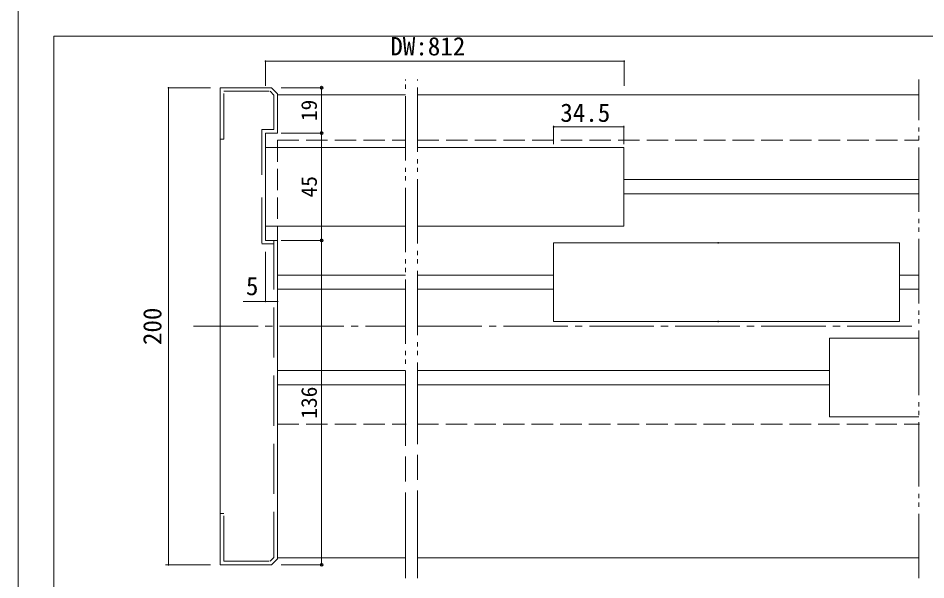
# Model space of a CAD drawing. Units: millimetres on the paper, enlarged 10 times, with parts at other scales. Extents: x -2000 to 2000, y -1385 to 1385.
# Drawn here: x -2000 to -733, y -877 to -92 of the extents above; entities that cross this region are included whole.
import ezdxf
from ezdxf.enums import TextEntityAlignment as Align

# ---------------------------------------------------------------- set-up
doc = ezdxf.new("R2010")
doc.units = ezdxf.units.MM
doc.header["$LTSCALE"] = 10
doc.header["$PDMODE"] = 32
doc.header["$PDSIZE"] = 4
for name, pattern in [('CHAIN', [18.5, 12, -1.5, 3.5, -1.5]), ('CHAIN2', [12, 9, -1, 1, -1]), ('DASHED3', [4, 3, -1]), ('DOUBLE_CHAIN2', [12.8, 9, -1, 0.6, -0.6, 0.6, -1]), ('USER2', [9.525, 6.35, -3.175])]:
    doc.linetypes.add(name, pattern=pattern)
doc.layers.add('1-1_0', color=7, linetype='Continuous', lineweight=20)
doc.layers.add('2-0_18', color=7, linetype='Continuous', lineweight=18)
doc.styles.add('ＭＳ ゴシック', font='')
doc.styles.get('ＭＳ ゴシック').set_extended_font_data('MS Gothic')

msp = doc.modelspace()

# ---------------------------------------------------------------- linework, layer by layer
at = {"layer": '1-1_0'}
for p in [(380, -117.5), (380, -117.5), (-1950, -1017.5)]:
    msp.add_line(p, (-1950, -117.5), dxfattribs=at)
msp.add_lwpolyline([(-2000, -1385), (2000, -1385), (2000, 1385), (-2000, 1385)], close=True, dxfattribs=at)
at = {"layer": '2-0_18', "color": 4, "lineweight": 9}
for p, q in [((-1154.05, -186.87), (-1154.05, -152.61)), ((-1632.91, -189.72), (-1576.33, -189.72)), ((-1576.33, -189.72), (-1576.33, -253.06)), ((-1632.91, -253.06), (-1576.33, -253.06)), ((-1576.33, -253.06), (-1576.33, -403.06)), ((-1252.36, -242.86), (-1252.36, -268.46)), ((-1252.36, -244.35), (-1154.35, -244.35)), ((-1154.57, -242.86), (-1154.57, -268.46)), ((-1632.91, -403.06), (-1576.33, -403.06)), ((-1576.33, -403.06), (-1576.33, -856.39)), ((-1654.57, -488.24), (-1654.57, -418.82)), ((-1654.57, -488.24), (-1686, -488.24)), ((-1637.91, -488.24), (-1654.57, -488.24)), ((-1731.24, -856.39), (-1794.31, -856.39)), ((-1576.33, -856.39), (-1632.91, -856.39))]:
    msp.add_line(p, q, dxfattribs=at)
at = {"layer": '2-0_18', "lineweight": 20}
for p, q in [((-1717.91, -189.72), (-1717.91, -856.39)), ((-1717.91, -189.72), (-1717.91, -194.72)), ((-1642.91, -200.13), (-1648.31, -194.72)), ((-1637.91, -199.72), (-1459.19, -199.72)), ((-1442.52, -199.72), (-742.6, -199.72)), ((-1654.57, -369.72), (-1654.57, -253.06)), ((-1712.91, -261.39), (-1717.91, -261.39)), ((-1654.57, -273.06), (-1654.57, -383.06)), ((-1654.57, -273.06), (-1654.57, -383.06)), ((-1654.57, -273.06), (-1459.19, -273.06)), ((-1442.52, -273.06), (-1154.57, -273.06)), ((-1154.57, -383.06), (-1154.57, -273.06)), ((-1154.57, -318.06), (-742.6, -318.06)), ((-1154.57, -338.06), (-742.6, -338.06)), ((-1717.91, -349.72), (-1717.91, -856.39)), ((-1654.57, -383.06), (-1459.19, -383.06)), ((-1442.52, -383.06), (-1154.57, -383.06)), ((-1252.36, -406.39), (-1252.36, -516.39)), ((-1252.36, -406.39), (-769.36, -406.39)), ((-1129.19, -406.39), (-1127.19, -406.39)), ((-1030.17, -406.39), (-983.27, -406.39)), ((-1030.17, -406.39), (-983.27, -406.39)), ((-1637.91, -451.39), (-1459.19, -451.39)), ((-1442.52, -451.39), (-1252.36, -451.39)), ((-769.36, -451.39), (-742.6, -451.39)), ((-1637.91, -471.39), (-1459.19, -471.39)), ((-1442.52, -471.39), (-1252.36, -471.39)), ((-769.36, -471.39), (-742.6, -471.39)), ((-1129.19, -516.39), (-1127.19, -516.39)), ((-1030.17, -516.39), (-983.27, -516.39)), ((-1030.17, -516.39), (-983.27, -516.39)), ((-867.16, -539.72), (-742.6, -539.72)), ((-1637.91, -584.72), (-1459.19, -584.72)), ((-1442.52, -584.72), (-867.16, -584.72)), ((-1637.91, -604.72), (-1459.19, -604.72)), ((-1442.52, -604.72), (-867.16, -604.72)), ((-1712.91, -784.72), (-1717.91, -784.72)), ((-1459.19, -846.39), (-1637.91, -846.39)), ((-742.6, -846.39), (-1442.52, -846.39))]:
    msp.add_line(p, q, dxfattribs=at)
at = {"layer": '2-0_18', "linetype": 'DOUBLE_CHAIN2', "lineweight": 20}
for p, q in [((-1459.19, -675.44), (-1459.19, -178.31)), ((-1442.52, -663.45), (-1442.52, -178.31)), ((-742.6, -875.07), (-742.6, -178.31))]:
    msp.add_line(p, q, dxfattribs=at)
at = {"layer": '2-0_18', "linetype": 'USER2', "lineweight": 20}
for p, q in [((-1712.91, -194.72), (-1648.31, -194.72)), ((-1712.91, -261.39), (-1712.91, -194.72)), ((-1712.91, -851.39), (-1712.91, -784.72)), ((-1642.91, -845.99), (-1648.31, -851.39))]:
    msp.add_line(p, q, dxfattribs=at)
at = {"layer": '2-0_18', "linetype": 'DASHED3', "lineweight": 20}
for p, q in [((-1637.91, -263.08), (-1459.19, -263.08)), ((-1637.91, -263.08), (-1637.91, -659.72)), ((-1442.52, -263.06), (-1171.24, -263.06)), ((-1442.52, -263.06), (-742.6, -263.06)), ((-1637.91, -659.72), (-1458.18, -659.72)), ((-1443.09, -659.72), (-741.63, -659.72))]:
    msp.add_line(p, q, dxfattribs=at)
at = {"layer": '2-0_18', "color": 4, "linetype": 'CHAIN2', "lineweight": 9}
for p, q in [((-1755.08, -523.06), (-1459.19, -523.06)), ((-1442.52, -523.06), (-742.6, -523.06))]:
    msp.add_line(p, q, dxfattribs=at)
at = {"layer": '2-0_18', "linetype": 'CHAIN', "lineweight": 20}
for p, q in [((-1442.52, -646.78), (-1442.52, -659.37)), ((-1442.52, -663.45), (-1442.52, -676.03)), ((-1459.19, -875.07), (-1459.19, -675.44)), ((-1442.52, -872.65), (-1442.52, -676.03))]:
    msp.add_line(p, q, dxfattribs=at)
at = {"layer": '2-0_18', "color": 4, "linetype": 'CHAIN', "lineweight": 9}
msp.add_line((-1442.52, -875.07), (-1442.52, -872.65), dxfattribs=at)
at = {"layer": '2-0_18', "color": 4, "lineweight": 9}
for points in [[(-1654.57, -186.87), (-1654.57, -152.61), (-1154.05, -152.61)], [(-1731.24, -189.72), (-1790.14, -189.72), (-1790.14, -855.87)]]:
    msp.add_lwpolyline(points, dxfattribs=at)
at = {"layer": '2-0_18', "lineweight": 20}
msp.add_lwpolyline([(-1646.24, -189.72), (-1637.91, -198.06), (-1646.24, -189.72), (-1717.91, -189.72)], close=True, dxfattribs=at)
at = {"layer": '2-0_18', "linetype": 'USER2', "lineweight": 20}
for points in [[(-1642.91, -200.13), (-1642.91, -248.06), (-1659.57, -248.06)], [(-1659.57, -248.06), (-1659.57, -408.06), (-1642.91, -408.06), (-1642.91, -845.99)], [(-1712.91, -851.39), (-1648.31, -851.39), (-1642.91, -845.99), (-1642.91, -403.06)]]:
    msp.add_lwpolyline(points, dxfattribs=at)
at = {"layer": '2-0_18', "lineweight": 20}
for points in [[(-1637.91, -198.06), (-1637.91, -253.06), (-1654.57, -253.06)], [(-1654.57, -253.06), (-1654.57, -403.06), (-1637.91, -403.06)], [(-1646.24, -856.39), (-1717.91, -856.39), (-1646.24, -856.39), (-1637.91, -848.06), (-1637.91, -398.06), (-1637.91, -848.06), (-1646.24, -856.39), (-1717.91, -856.39), (-1646.24, -856.39), (-1717.91, -856.39), (-1646.24, -856.39), (-1637.91, -848.06), (-1637.91, -539.72)], [(-1252.36, -516.39), (-769.36, -516.39), (-769.36, -406.39)], [(-867.16, -539.72), (-867.16, -649.72), (-742.6, -649.72)]]:
    msp.add_lwpolyline(points, dxfattribs=at)
at = {"layer": '2-0_18', "color": 4, "lineweight": 9}
for centre, start, end in [((-1654.57, -152.61), 0, 180), ((-1654.57, -152.61), 0, 180), ((-1654.57, -152.61), 180, 0), ((-1654.57, -152.61), 180, 0), ((-1154.05, -152.61), 0, 180), ((-1154.05, -152.61), 180, 0), ((-1790.14, -189.72), 90, 270), ((-1790.14, -189.72), 270, 90), ((-1252.36, -244.35), 0, 180), ((-1252.36, -244.35), 180, 0), ((-1154.57, -244.35), 0, 180), ((-1154.57, -244.35), 0, 180), ((-1154.57, -244.35), 180, 0), ((-1154.57, -244.35), 180, 0), ((-1654.57, -488.24), 90, 270), ((-1654.57, -488.24), 90, 270), ((-1654.57, -488.24), 90, 270), ((-1654.57, -488.24), 90, 270), ((-1654.57, -488.24), 90, 270), ((-1654.57, -488.24), 90, 270), ((-1654.57, -488.24), 270, 90), ((-1654.57, -488.24), 270, 90), ((-1654.57, -488.24), 270, 90), ((-1654.57, -488.24), 270, 90), ((-1654.57, -488.24), 270, 90), ((-1654.57, -488.24), 270, 90), ((-1637.91, -488.24), 90, 270), ((-1637.91, -488.24), 90, 270), ((-1637.91, -488.24), 90, 270), ((-1637.91, -488.24), 90, 270), ((-1637.91, -488.24), 90, 270), ((-1637.91, -488.24), 90, 270), ((-1637.91, -488.24), 270, 90), ((-1637.91, -488.24), 270, 90), ((-1637.91, -488.24), 270, 90), ((-1637.91, -488.24), 270, 90), ((-1637.91, -488.24), 270, 90), ((-1637.91, -488.24), 270, 90), ((-1790.14, -856.39), 90, 270), ((-1790.14, -856.39), 270, 90)]:
    msp.add_arc(centre, 0.521, start, end, dxfattribs=at)
at = {"layer": '2-0_18', "lineweight": 20}
for centre, start, end in [((-1022.84, -406.39), 90, 270), ((-1022.84, -406.39), 90, 270), ((-1022.84, -406.39), 90, 270), ((-1022.84, -406.39), 90, 270), ((-1022.84, -406.39), 90, 270), ((-1022.84, -406.39), 90, 270), ((-1022.84, -406.39), 90, 270), ((-1022.84, -406.39), 270, 90), ((-1022.84, -406.39), 270, 90), ((-1022.84, -406.39), 270, 90), ((-1022.84, -406.39), 270, 90), ((-1022.84, -406.39), 270, 90), ((-1022.84, -406.39), 270, 90), ((-1022.84, -406.39), 270, 90), ((-1022.84, -516.39), 90, 270), ((-1022.84, -516.39), 90, 270), ((-1022.84, -516.39), 90, 270), ((-1022.84, -516.39), 90, 270), ((-1022.84, -516.39), 90, 270), ((-1022.84, -516.39), 90, 270), ((-1022.84, -516.39), 90, 270), ((-1022.84, -516.39), 270, 90), ((-1022.84, -516.39), 270, 90), ((-1022.84, -516.39), 270, 90), ((-1022.84, -516.39), 270, 90), ((-1022.84, -516.39), 270, 90), ((-1022.84, -516.39), 270, 90), ((-1022.84, -516.39), 270, 90)]:
    msp.add_arc(centre, 0.521, start, end, dxfattribs=at)
at = {"layer": '2-0_18', "color": 4}
for p in [(-1576.33, -189.72), (-1576.33, -253.06), (-1576.33, -403.06), (-1576.33, -856.39)]:
    msp.add_point(p, dxfattribs=at)

# ---------------------------------------------------------------- texts
at = {"layer": '2-0_18', "style": 'ＭＳ ゴシック'}
for s, p in [('DW:812', (-1480.44, -152.28)), ('34.5', (-1243.12, -245.12)), ('5', (-1681.99, -487.3))]:
    msp.add_text(s, height=25.66, dxfattribs=at).set_placement(p, align=Align.BOTTOM_LEFT)
for s, height, p in [('19', 21.99, (-1576.33, -236.39)), ('45', 21.99, (-1576.33, -343.06)), ('200', 25.66, (-1792.22, -549.31)), ('136', 21.99, (-1576.33, -652.22))]:
    msp.add_text(s, height=height, rotation=90, dxfattribs=at).set_placement(p, align=Align.BOTTOM_LEFT)

doc.saveas('drawing.dxf')
